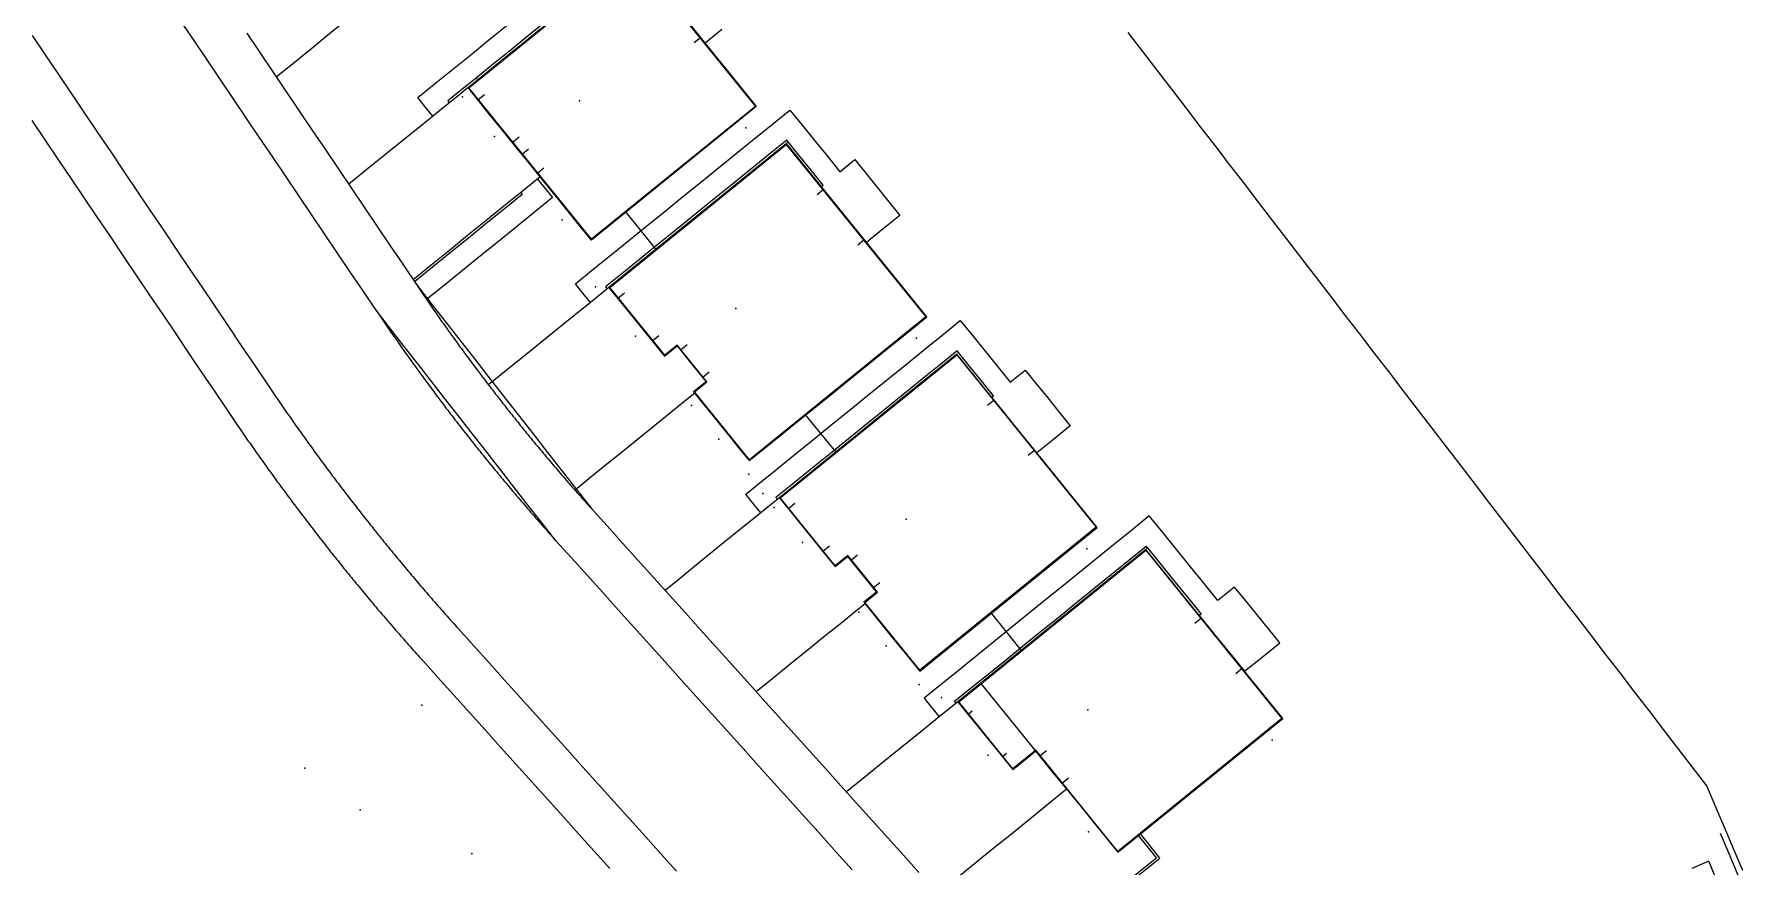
# Model space of a CAD drawing. Header units: metres. Extents: x 337936 to 338469, y 373266 to 374026.
# Drawn here: x 338060.9 to 338132.4, y 373599.6 to 373634.4 of the extents above; entities that cross this region are included whole.
import ezdxf

# ---------------------------------------------------------------- set-up
doc = ezdxf.new("R2010")
doc.units = ezdxf.units.M
for name, color, linetype in [('3D_LINES', 3, 'Continuous'), ('3D_Points', 1, 'Continuous'), ('PLOTS EXTERNAL LEVEL', 6, 'Continuous'), ('PLOTS FFL', 5, 'Continuous')]:
    doc.layers.add(name, color=color, linetype=linetype)

msp = doc.modelspace()

# ---------------------------------------------------------------- linework, layer by layer
at = {"layer": '3D_LINES'}
for points in [[(338071.041, 373632.631, 33.725), (338071.784, 373633.233, 33.724), (338072.527, 373633.834, 33.724), (338073.27, 373634.436, 33.724), (338074.013, 373635.038, 33.724), (338074.756, 373635.64, 33.724), (338075.499, 373636.242, 33.724), (338076.242, 373636.843, 33.705), (338076.985, 373637.445, 33.738)], [(338095.138, 373599.458, 33.497), (338094.486, 373600.182, 33.499), (338093.833, 373600.907, 33.501), (338093.181, 373601.632, 33.504), (338092.528, 373602.357, 33.506), (338091.876, 373603.081, 33.508), (338091.223, 373603.806, 33.51), (338090.571, 373604.531, 33.516), (338089.918, 373605.256, 33.55), (338089.266, 373605.98, 33.557), (338088.613, 373606.705, 33.556), (338087.96, 373607.43, 33.555), (338087.308, 373608.154, 33.553), (338086.655, 373608.879, 33.546), (338086.003, 373609.604, 33.539), (338085.35, 373610.329, 33.535), (338084.698, 373611.053, 33.533), (338084.045, 373611.778, 33.493), (338083.393, 373612.503, 33.493), (338082.74, 373613.227, 33.492), (338082.164, 373613.965, 33.493), (338081.587, 373614.703, 33.493), (338081.011, 373615.441, 33.493), (338080.434, 373616.179, 33.49), (338079.858, 373616.917, 33.495), (338079.281, 373617.655, 33.511), (338078.705, 373618.392, 33.527), (338078.128, 373619.13, 33.541), (338077.552, 373619.868, 33.555), (338076.975, 373620.606, 33.563), (338076.399, 373621.344, 33.564), (338075.822, 373622.082, 33.575), (338075.246, 373622.82, 33.587), (338074.7, 373623.629, 33.6), (338074.154, 373624.438, 33.613), (338073.608, 373625.248, 33.626), (338073.062, 373626.057, 33.639), (338072.516, 373626.867, 33.651), (338071.97, 373627.676, 33.664), (338071.424, 373628.486, 33.677), (338070.878, 373629.295, 33.69), (338070.332, 373630.105, 33.702), (338069.786, 373630.914, 33.715), (338069.24, 373631.724, 33.728), (338068.694, 373632.533, 33.737), (338068.148, 373633.343, 33.746), (338067.602, 373634.152, 33.754), (338067.056, 373634.962, 33.763)], [(338077.587, 373630.981, 33.672), (338077.273, 373631.369, 33.672), (338076.958, 373631.758, 33.672), (338077.721, 373632.375, 33.672), (338078.483, 373632.993, 33.672), (338079.246, 373633.611, 33.672), (338080.009, 373634.229, 33.672), (338080.772, 373634.846, 33.672)], [(338082.324, 373634.945, 33.674), (338081.593, 373634.353, 33.674), (338080.863, 373633.762, 33.675), (338080.132, 373633.17, 33.675), (338079.401, 373632.578, 33.675), (338078.812, 373632.101, 33.676), (338078.224, 373631.625, 33.676), (338078.287, 373631.547, 33.676)], [(338088.258, 373634.93, 33.673), (338088.831, 373634.222, 33.673), (338089.405, 373633.514, 33.673), (338089.978, 373632.806, 33.673), (338090.552, 373632.097, 33.673), (338091.125, 373631.389, 33.673)], [(338060.831, 373634.355, 33.794), (338061.378, 373633.543, 33.785), (338061.926, 373632.732, 33.777), (338062.473, 373631.92, 33.768), (338063.021, 373631.108, 33.756), (338063.569, 373630.297, 33.743), (338064.116, 373629.485, 33.73), (338064.664, 373628.673, 33.717), (338065.211, 373627.861, 33.704), (338065.759, 373627.05, 33.691), (338066.306, 373626.238, 33.679), (338066.854, 373625.426, 33.666), (338067.401, 373624.614, 33.653), (338067.949, 373623.803, 33.64), (338068.496, 373622.991, 33.627), (338069.044, 373622.179, 33.615), (338069.591, 373621.367, 33.602), (338070.139, 373620.556, 33.589), (338070.686, 373619.744, 33.576), (338070.742, 373619.661, 33.575), (338070.798, 373619.579, 33.574), (338070.854, 373619.496, 33.572), (338070.91, 373619.414, 33.571), (338070.966, 373619.332, 33.57), (338071.022, 373619.25, 33.568), (338071.078, 373619.167, 33.567), (338071.135, 373619.085, 33.566), (338071.191, 373619.003, 33.564), (338071.248, 373618.921, 33.563), (338071.304, 373618.839, 33.562), (338071.361, 373618.757, 33.561), (338071.418, 373618.675, 33.559), (338071.475, 373618.594, 33.558), (338071.532, 373618.512, 33.557), (338071.589, 373618.43, 33.555), (338071.646, 373618.349, 33.554), (338071.703, 373618.267, 33.553), (338071.761, 373618.186, 33.551), (338071.818, 373618.104, 33.55), (338071.876, 373618.023, 33.549), (338071.933, 373617.942, 33.548), (338071.991, 373617.861, 33.546), (338072.049, 373617.779, 33.545), (338072.106, 373617.698, 33.544), (338072.164, 373617.617, 33.542), (338072.222, 373617.536, 33.541), (338072.281, 373617.455, 33.54), (338072.339, 373617.375, 33.538), (338072.397, 373617.294, 33.537), (338072.455, 373617.213, 33.536), (338072.514, 373617.132, 33.535), (338072.572, 373617.052, 33.533), (338072.631, 373616.971, 33.532), (338072.69, 373616.891, 33.531), (338072.749, 373616.81, 33.529), (338072.808, 373616.73, 33.528), (338072.867, 373616.65, 33.527), (338072.926, 373616.57, 33.525), (338072.985, 373616.489, 33.524), (338073.044, 373616.409, 33.523), (338073.103, 373616.329, 33.522), (338073.163, 373616.249, 33.52), (338073.222, 373616.169, 33.519), (338073.282, 373616.09, 33.518), (338073.342, 373616.01, 33.516), (338073.401, 373615.93, 33.515), (338073.461, 373615.85, 33.514), (338073.521, 373615.771, 33.513), (338073.581, 373615.691, 33.511), (338073.641, 373615.612, 33.51), (338073.701, 373615.533, 33.509), (338073.762, 373615.453, 33.507), (338073.822, 373615.374, 33.506), (338073.882, 373615.295, 33.505), (338073.943, 373615.216, 33.504), (338074.004, 373615.137, 33.502), (338074.064, 373615.058, 33.501), (338074.125, 373614.979, 33.5), (338074.186, 373614.9, 33.498), (338074.247, 373614.821, 33.497), (338074.308, 373614.742, 33.496), (338074.369, 373614.664, 33.495), (338074.43, 373614.585, 33.493), (338074.492, 373614.507, 33.492), (338074.553, 373614.428, 33.491), (338074.614, 373614.35, 33.489), (338074.676, 373614.271, 33.488), (338074.738, 373614.193, 33.487), (338074.799, 373614.115, 33.487), (338074.861, 373614.037, 33.487), (338074.923, 373613.959, 33.487), (338074.985, 373613.881, 33.487), (338075.047, 373613.803, 33.487), (338075.109, 373613.725, 33.487), (338075.171, 373613.647, 33.487), (338075.234, 373613.569, 33.487), (338075.296, 373613.492, 33.485), (338075.358, 373613.414, 33.484), (338075.421, 373613.336, 33.482), (338075.484, 373613.259, 33.481), (338075.546, 373613.182, 33.479), (338075.609, 373613.104, 33.478), (338075.672, 373613.027, 33.476), (338075.735, 373612.95, 33.475), (338075.798, 373612.873, 33.473), (338075.861, 373612.796, 33.472), (338075.924, 373612.719, 33.47), (338075.988, 373612.642, 33.469), (338076.051, 373612.565, 33.467), (338076.114, 373612.488, 33.466), (338076.178, 373612.411, 33.464), (338076.242, 373612.335, 33.463), (338076.305, 373612.258, 33.461), (338076.369, 373612.182, 33.46), (338076.433, 373612.105, 33.458), (338076.497, 373612.029, 33.457), (338076.561, 373611.952, 33.455), (338076.625, 373611.876, 33.454), (338076.689, 373611.8, 33.452), (338076.754, 373611.724, 33.451), (338076.818, 373611.648, 33.449), (338076.882, 373611.572, 33.448), (338076.947, 373611.496, 33.446), (338077.011, 373611.42, 33.445), (338077.076, 373611.344, 33.443), (338077.141, 373611.269, 33.442), (338077.206, 373611.193, 33.44), (338077.271, 373611.118, 33.439), (338077.336, 373611.042, 33.437), (338077.401, 373610.967, 33.436), (338077.466, 373610.891, 33.434), (338077.531, 373610.816, 33.433), (338077.597, 373610.741, 33.431), (338077.662, 373610.666, 33.43), (338077.727, 373610.591, 33.428), (338077.793, 373610.516, 33.426), (338077.859, 373610.441, 33.425), (338077.924, 373610.366, 33.423), (338077.99, 373610.291, 33.421), (338078.056, 373610.216, 33.42), (338078.122, 373610.142, 33.418), (338078.188, 373610.067, 33.416), (338078.254, 373609.993, 33.416), (338078.321, 373609.918, 33.417), (338078.387, 373609.844, 33.417), (338078.453, 373609.77, 33.418), (338078.52, 373609.695, 33.418), (338078.586, 373609.621, 33.418), (338078.653, 373609.547, 33.418), (338079.305, 373608.823, 33.419), (338079.958, 373608.098, 33.434), (338080.61, 373607.373, 33.438), (338081.263, 373606.648, 33.445), (338081.916, 373605.924, 33.451), (338082.568, 373605.199, 33.458), (338083.221, 373604.474, 33.465), (338083.873, 373603.749, 33.468), (338084.526, 373603.025, 33.469), (338085.178, 373602.3, 33.446), (338085.831, 373601.575, 33.443), (338086.483, 373600.851, 33.441), (338087.136, 373600.126, 33.439), (338087.788, 373599.401, 33.437)], [(338069.806, 373634.461, 33.744), (338070.352, 373633.652, 33.735), (338070.898, 373632.842, 33.727), (338071.444, 373632.033, 33.718), (338071.99, 373631.223, 33.707), (338072.536, 373630.414, 33.694), (338073.082, 373629.604, 33.681), (338073.628, 373628.795, 33.668), (338074.174, 373627.985, 33.655), (338074.72, 373627.176, 33.643), (338075.266, 373626.366, 33.63), (338075.812, 373625.557, 33.617), (338076.358, 373624.747, 33.604), (338076.904, 373623.938, 33.592), (338077.514, 373623.157, 33.59), (338078.124, 373622.376, 33.585), (338078.735, 373621.595, 33.57), (338079.345, 373620.814, 33.554), (338079.955, 373620.033, 33.537), (338080.565, 373619.252, 33.521), (338081.175, 373618.471, 33.517), (338081.786, 373617.69, 33.52), (338082.396, 373616.909, 33.52), (338083.006, 373616.128, 33.52), (338083.616, 373615.347, 33.52), (338084.226, 373614.566, 33.519), (338084.879, 373613.841, 33.52), (338085.532, 373613.116, 33.52), (338086.184, 373612.392, 33.543), (338086.837, 373611.667, 33.571), (338087.489, 373610.942, 33.572), (338088.142, 373610.217, 33.578), (338088.794, 373609.493, 33.584), (338089.447, 373608.768, 33.587), (338090.099, 373608.043, 33.588), (338090.752, 373607.319, 33.588), (338091.404, 373606.594, 33.589), (338092.057, 373605.869, 33.567), (338092.709, 373605.144, 33.536), (338093.362, 373604.42, 33.534), (338094.015, 373603.695, 33.532), (338094.667, 373602.97, 33.53), (338095.32, 373602.245, 33.527), (338095.972, 373601.521, 33.525), (338096.625, 373600.796, 33.523), (338097.277, 373600.071, 33.513), (338097.93, 373599.347, 33.495)], [(338084.226, 373625.802, 33.597), (338083.776, 373626.358, 33.597), (338083.326, 373626.914, 33.597), (338082.761, 373627.61, 33.613), (338082.197, 373628.307, 33.628), (338081.633, 373629.004, 33.643), (338081.069, 373629.7, 33.659), (338080.505, 373630.397, 33.674), (338080.024, 373630.99, 33.675), (338079.544, 373631.583, 33.675), (338079.064, 373632.176, 33.676), (338079.83, 373632.797, 33.673), (338080.597, 373633.418, 33.673), (338081.364, 373634.039, 33.673), (338082.13, 373634.66, 33.673)], [(338089.68, 373634.603, 33.672), (338088.981, 373634.037, 33.672), (338088.477, 373634.659, 33.672)], [(338088.795, 373634.266, 33.641), (338088.521, 373634.044, 33.637)], [(338132.396, 373599.428, 33.593), (338132.021, 373600.312, 33.589), (338131.645, 373601.197, 33.581), (338131.27, 373602.081, 33.575), (338130.895, 373602.966, 33.569), (338130.289, 373603.753, 33.564), (338129.684, 373604.541, 33.559), (338129.079, 373605.329, 33.554), (338128.474, 373606.117, 33.549), (338127.869, 373606.904, 33.544), (338127.263, 373607.692, 33.539), (338126.658, 373608.48, 33.534), (338126.053, 373609.268, 33.529), (338125.448, 373610.056, 33.524), (338124.843, 373610.843, 33.519), (338124.237, 373611.631, 33.514), (338123.632, 373612.419, 33.509), (338123.027, 373613.207, 33.504), (338122.422, 373613.994, 33.499), (338121.817, 373614.782, 33.494), (338121.211, 373615.57, 33.489), (338120.606, 373616.358, 33.484), (338120.001, 373617.146, 33.479), (338119.396, 373617.933, 33.474), (338118.79, 373618.721, 33.469), (338118.185, 373619.509, 33.482), (338117.58, 373620.297, 33.496), (338116.975, 373621.084, 33.51), (338116.37, 373621.872, 33.524), (338115.764, 373622.66, 33.531), (338115.159, 373623.448, 33.537), (338114.554, 373624.236, 33.544), (338113.949, 373625.023, 33.55), (338113.344, 373625.811, 33.557), (338112.738, 373626.599, 33.563), (338112.133, 373627.387, 33.57), (338111.528, 373628.175, 33.576), (338110.923, 373628.962, 33.581), (338110.318, 373629.75, 33.581), (338109.712, 373630.538, 33.581), (338109.107, 373631.326, 33.581), (338108.502, 373632.113, 33.581), (338107.897, 373632.901, 33.581), (338107.292, 373633.689, 33.581), (338106.686, 373634.477, 33.581)], [(338079.064, 373632.176, 33.676), (338078.735, 373631.91, 33.675), (338077.958, 373631.281, 33.675), (338077.181, 373630.652, 33.675), (338076.404, 373630.023, 33.675), (338075.627, 373629.393, 33.675), (338074.85, 373628.764, 33.675), (338074.073, 373628.135, 33.675)], [(338079.756, 373631.881, 33.68), (338079.482, 373631.66, 33.675)], [(338084.183, 373623.194, 33.598), (338083.868, 373623.582, 33.598), (338083.554, 373623.971, 33.598), (338084.302, 373624.577, 33.598), (338085.05, 373625.183, 33.598), (338085.798, 373625.788, 33.598), (338086.546, 373626.394, 33.598), (338087.295, 373627, 33.598), (338088.043, 373627.606, 33.598), (338088.791, 373628.212, 33.598), (338089.539, 373628.818, 33.598), (338090.287, 373629.424, 33.598), (338091.035, 373630.029, 33.598), (338091.784, 373630.635, 33.598), (338092.532, 373631.241, 33.598), (338093.054, 373630.596, 33.598), (338093.576, 373629.951, 33.598), (338094.099, 373629.306, 33.598), (338094.621, 373628.661, 33.598), (338095.243, 373629.164, 33.598), (338095.872, 373628.387, 33.598), (338096.501, 373627.61, 33.598), (338097.131, 373626.833, 33.598), (338096.431, 373626.267, 33.598), (338095.732, 373625.7, 33.598), (338095.26, 373626.283, 33.598), (338094.788, 373626.866, 33.598), (338094.316, 373627.449, 33.598), (338093.844, 373628.032, 33.598), (338093.922, 373628.095, 33.598), (338093.414, 373628.721, 33.598), (338092.906, 373629.348, 33.598), (338092.399, 373629.975, 33.598), (338091.641, 373629.362, 33.598), (338090.883, 373628.748, 33.598), (338090.125, 373628.134, 33.598), (338089.367, 373627.52, 33.598), (338088.609, 373626.907, 33.598), (338087.851, 373626.293, 33.598), (338087.093, 373625.679, 33.598), (338086.335, 373625.065, 33.598), (338085.578, 373624.452, 33.598), (338084.82, 373623.838, 33.598), (338084.883, 373623.76, 33.598)], [(338060.815, 373630.802, 33.382), (338061.363, 373629.99, 33.382), (338061.91, 373629.178, 33.382), (338062.458, 373628.366, 33.382), (338063.005, 373627.555, 33.382), (338063.553, 373626.743, 33.382), (338064.101, 373625.931, 33.382), (338064.648, 373625.119, 33.382), (338065.196, 373624.308, 33.382), (338065.743, 373623.496, 33.382), (338066.291, 373622.684, 33.382), (338066.838, 373621.873, 33.382), (338067.386, 373621.061, 33.382), (338067.933, 373620.249, 33.382), (338068.481, 373619.437, 33.382), (338069.028, 373618.626, 33.382), (338069.084, 373618.543, 33.382), (338069.14, 373618.461, 33.382), (338069.195, 373618.378, 33.382), (338069.251, 373618.296, 33.382), (338069.307, 373618.214, 33.382), (338069.364, 373618.132, 33.382), (338069.42, 373618.05, 33.382), (338069.476, 373617.968, 33.382), (338069.532, 373617.886, 33.382), (338069.589, 373617.804, 33.382), (338069.645, 373617.722, 33.382), (338069.702, 373617.64, 33.382), (338069.759, 373617.559, 33.382), (338069.815, 373617.477, 33.382), (338069.872, 373617.395, 33.382), (338069.929, 373617.314, 33.382), (338069.986, 373617.232, 33.382), (338070.043, 373617.151, 33.382), (338070.101, 373617.069, 33.382), (338070.158, 373616.988, 33.382), (338070.215, 373616.907, 33.382), (338070.273, 373616.826, 33.382), (338070.33, 373616.745, 33.382), (338070.388, 373616.663, 33.382), (338070.446, 373616.582, 33.382), (338070.504, 373616.502, 33.382), (338070.561, 373616.421, 33.382), (338070.619, 373616.34, 33.382), (338070.677, 373616.259, 33.382), (338070.736, 373616.178, 33.382), (338070.794, 373616.098, 33.382), (338070.852, 373616.017, 33.382), (338070.911, 373615.937, 33.382), (338070.969, 373615.856, 33.382), (338071.028, 373615.776, 33.382), (338071.086, 373615.695, 33.382), (338071.145, 373615.615, 33.382), (338071.204, 373615.535, 33.382), (338071.263, 373615.455, 33.382), (338071.322, 373615.375, 33.382), (338071.381, 373615.295, 33.382), (338071.44, 373615.215, 33.382), (338071.499, 373615.135, 33.382), (338071.559, 373615.055, 33.382), (338071.618, 373614.975, 33.382), (338071.677, 373614.895, 33.382), (338071.737, 373614.816, 33.382), (338071.797, 373614.736, 33.382), (338071.856, 373614.657, 33.382), (338071.916, 373614.577, 33.382), (338071.976, 373614.498, 33.382), (338072.036, 373614.418, 33.382), (338072.096, 373614.339, 33.382), (338072.156, 373614.26, 33.382), (338072.217, 373614.181, 33.382), (338072.277, 373614.102, 33.382), (338072.337, 373614.023, 33.382), (338072.398, 373613.944, 33.382), (338072.459, 373613.865, 33.382), (338072.519, 373613.786, 33.382), (338072.58, 373613.707, 33.382), (338072.641, 373613.629, 33.382), (338072.702, 373613.55, 33.382), (338072.763, 373613.471, 33.382), (338072.824, 373613.393, 33.382), (338072.885, 373613.314, 33.382), (338072.946, 373613.236, 33.382), (338073.007, 373613.158, 33.382), (338073.069, 373613.079, 33.382), (338073.13, 373613.001, 33.382), (338073.192, 373612.923, 33.382), (338073.254, 373612.845, 33.382), (338073.315, 373612.767, 33.382), (338073.377, 373612.689, 33.382), (338073.439, 373612.611, 33.382), (338073.501, 373612.533, 33.382), (338073.563, 373612.456, 33.382), (338073.625, 373612.378, 33.382), (338073.687, 373612.3, 33.382), (338073.75, 373612.223, 33.382), (338073.812, 373612.145, 33.382), (338073.875, 373612.068, 33.382), (338073.937, 373611.991, 33.382), (338074, 373611.913, 33.382), (338074.062, 373611.836, 33.382), (338074.125, 373611.759, 33.382), (338074.188, 373611.682, 33.382), (338074.251, 373611.605, 33.382), (338074.314, 373611.528, 33.382), (338074.377, 373611.451, 33.382), (338074.44, 373611.374, 33.382), (338074.504, 373611.298, 33.382), (338074.567, 373611.221, 33.382), (338074.63, 373611.144, 33.382), (338074.694, 373611.068, 33.382), (338074.758, 373610.991, 33.382), (338074.821, 373610.915, 33.382), (338074.885, 373610.838, 33.382), (338074.949, 373610.762, 33.382), (338075.013, 373610.686, 33.382), (338075.077, 373610.61, 33.382), (338075.141, 373610.534, 33.382), (338075.205, 373610.458, 33.382), (338075.269, 373610.382, 33.382), (338075.334, 373610.306, 33.382), (338075.398, 373610.23, 33.382), (338075.462, 373610.154, 33.382), (338075.527, 373610.079, 33.382), (338075.592, 373610.003, 33.382), (338075.656, 373609.928, 33.382), (338075.721, 373609.852, 33.382), (338075.786, 373609.777, 33.382), (338075.851, 373609.701, 33.382), (338075.916, 373609.626, 33.382), (338075.981, 373609.551, 33.382), (338076.046, 373609.476, 33.382), (338076.112, 373609.401, 33.382), (338076.177, 373609.326, 33.382), (338076.242, 373609.251, 33.382), (338076.308, 373609.176, 33.382), (338076.373, 373609.101, 33.382), (338076.439, 373609.026, 33.382), (338076.505, 373608.952, 33.382), (338076.571, 373608.877, 33.382), (338076.637, 373608.803, 33.382), (338076.703, 373608.728, 33.382), (338076.769, 373608.654, 33.382), (338076.835, 373608.579, 33.382), (338076.901, 373608.505, 33.382), (338076.967, 373608.431, 33.382), (338077.034, 373608.357, 33.382), (338077.1, 373608.283, 33.382), (338077.167, 373608.209, 33.382), (338077.819, 373607.484, 33.382), (338078.472, 373606.76, 33.382), (338079.124, 373606.035, 33.382), (338079.777, 373605.31, 33.382), (338080.429, 373604.585, 33.382), (338081.082, 373603.861, 33.382), (338081.734, 373603.136, 33.382), (338082.387, 373602.411, 33.382), (338083.039, 373601.686, 33.382), (338083.692, 373600.962, 33.382), (338084.345, 373600.237, 33.382), (338084.997, 373599.512, 33.382)], [(338081.197, 373630.102, 33.699), (338080.923, 373629.88, 33.683)], [(338088.5, 373619.451, 33.595), (338088.962, 373618.88, 33.595), (338089.425, 373618.309, 33.595), (338089.887, 373617.739, 33.595), (338090.358, 373617.156, 33.595), (338090.83, 373616.574, 33.596), (338091.577, 373617.179, 33.596), (338092.325, 373617.784, 33.596), (338093.072, 373618.389, 33.596), (338093.819, 373618.994, 33.596), (338094.566, 373619.599, 33.597), (338095.313, 373620.204, 33.597), (338096.06, 373620.809, 33.597), (338096.808, 373621.414, 33.597), (338097.555, 373622.019, 33.597), (338098.254, 373622.585, 33.597), (338097.667, 373623.31, 33.598), (338097.08, 373624.035, 33.598), (338096.493, 373624.76, 33.598), (338095.906, 373625.485, 33.598), (338095.319, 373626.21, 33.598), (338094.732, 373626.935, 33.598), (338094.145, 373627.66, 33.598), (338093.558, 373628.385, 33.598), (338092.971, 373629.11, 33.598), (338092.384, 373629.835, 33.598), (338091.642, 373629.233, 33.598), (338090.899, 373628.632, 33.598), (338090.157, 373628.031, 33.598), (338089.414, 373627.43, 33.598), (338088.672, 373626.829, 33.598), (338087.93, 373626.228, 33.598), (338087.187, 373625.626, 33.598), (338086.445, 373625.025, 33.598), (338085.702, 373624.424, 33.598), (338084.96, 373623.823, 33.598), (338085.438, 373623.233, 33.598), (338085.915, 373622.643, 33.598), (338086.393, 373622.053, 33.598), (338086.842, 373621.499, 33.598), (338087.29, 373620.945, 33.598), (338087.815, 373621.37, 33.598), (338088.42, 373620.623, 33.598), (338089.025, 373619.876, 33.598)], [(338081.597, 373629.608, 33.688), (338081.323, 373629.386, 33.672)], [(338082.085, 373628.446, 33.652), (338081.325, 373627.831, 33.632), (338080.565, 373627.216, 33.631), (338079.806, 373626.601, 33.63), (338079.046, 373625.986, 33.627), (338078.287, 373625.371, 33.616), (338077.527, 373624.756, 33.603), (338076.768, 373624.14, 33.595)], [(338081.968, 373628.352, 33.645), (338082.597, 373627.575, 33.629), (338081.845, 373626.965, 33.615), (338081.093, 373626.356, 33.614), (338080.341, 373625.747, 33.613), (338079.588, 373625.138, 33.612), (338078.836, 373624.529, 33.609), (338078.084, 373623.92, 33.602), (338077.331, 373623.31, 33.589)], [(338082.241, 373628.814, 33.671), (338081.967, 373628.592, 33.655)], [(338081.269, 373627.785, 33.632), (338081.331, 373627.708, 33.631), (338080.58, 373627.099, 33.629), (338079.829, 373626.491, 33.628), (338079.078, 373625.882, 33.625), (338078.326, 373625.274, 33.616), (338077.575, 373624.666, 33.603), (338076.824, 373624.057, 33.593)], [(338093.942, 373627.911, 33.6), (338093.668, 373627.689, 33.605)], [(338085.662, 373626.965, 33.6), (338086.291, 373626.188, 33.6), (338086.92, 373625.41, 33.623)], [(338095.641, 373625.813, 33.6), (338095.367, 373625.591, 33.6)], [(338076.904, 373623.938, 33.592), (338076.96, 373623.856, 33.59), (338077.015, 373623.774, 33.59), (338077.071, 373623.692, 33.59), (338077.127, 373623.61, 33.59), (338077.183, 373623.528, 33.59), (338077.239, 373623.446, 33.59), (338077.295, 373623.364, 33.589), (338077.351, 373623.282, 33.589), (338077.407, 373623.2, 33.589), (338077.464, 373623.119, 33.589), (338077.52, 373623.037, 33.589), (338077.577, 373622.956, 33.589), (338077.633, 373622.874, 33.589), (338077.69, 373622.793, 33.589), (338077.747, 373622.712, 33.589), (338077.804, 373622.631, 33.589), (338077.861, 373622.549, 33.589), (338077.918, 373622.468, 33.588), (338077.975, 373622.387, 33.586), (338078.032, 373622.306, 33.585), (338078.09, 373622.225, 33.583), (338078.147, 373622.145, 33.582), (338078.205, 373622.064, 33.58), (338078.263, 373621.983, 33.579), (338078.32, 373621.903, 33.577), (338078.378, 373621.822, 33.576), (338078.436, 373621.741, 33.574), (338078.494, 373621.661, 33.573), (338078.553, 373621.581, 33.571), (338078.611, 373621.5, 33.57), (338078.669, 373621.42, 33.568), (338078.728, 373621.34, 33.566), (338078.786, 373621.26, 33.565), (338078.845, 373621.18, 33.563), (338078.904, 373621.1, 33.562), (338078.962, 373621.02, 33.56), (338079.021, 373620.94, 33.559), (338079.08, 373620.861, 33.557), (338079.139, 373620.781, 33.556), (338079.199, 373620.701, 33.554), (338079.258, 373620.622, 33.552), (338079.317, 373620.542, 33.551), (338079.377, 373620.463, 33.549), (338079.436, 373620.384, 33.547), (338079.496, 373620.304, 33.546), (338079.556, 373620.225, 33.544), (338079.615, 373620.146, 33.542), (338079.675, 373620.067, 33.541), (338079.735, 373619.988, 33.539), (338079.795, 373619.909, 33.537), (338079.856, 373619.83, 33.536), (338079.916, 373619.752, 33.534), (338079.976, 373619.673, 33.532), (338080.037, 373619.594, 33.531), (338080.097, 373619.516, 33.529), (338080.158, 373619.437, 33.527), (338080.219, 373619.359, 33.526), (338080.28, 373619.28, 33.524), (338080.341, 373619.202, 33.522), (338080.402, 373619.124, 33.521), (338080.463, 373619.046, 33.519), (338080.524, 373618.968, 33.517), (338080.585, 373618.89, 33.516), (338080.647, 373618.812, 33.514), (338080.708, 373618.734, 33.512), (338080.77, 373618.656, 33.513), (338080.831, 373618.579, 33.513), (338080.893, 373618.501, 33.513), (338080.955, 373618.423, 33.514), (338081.017, 373618.346, 33.514), (338081.079, 373618.268, 33.514), (338081.141, 373618.191, 33.514), (338081.203, 373618.114, 33.515), (338081.265, 373618.037, 33.515), (338081.328, 373617.96, 33.515), (338081.39, 373617.883, 33.516), (338081.453, 373617.806, 33.516), (338081.516, 373617.729, 33.517), (338081.578, 373617.652, 33.517), (338081.641, 373617.575, 33.517), (338081.704, 373617.498, 33.518), (338081.767, 373617.422, 33.518), (338081.83, 373617.345, 33.518), (338081.893, 373617.269, 33.518), (338081.957, 373617.192, 33.518), (338082.02, 373617.116, 33.518), (338082.083, 373617.04, 33.518), (338082.147, 373616.964, 33.518), (338082.211, 373616.888, 33.518), (338082.274, 373616.811, 33.518), (338082.338, 373616.736, 33.518), (338082.402, 373616.66, 33.518), (338082.466, 373616.584, 33.518), (338082.53, 373616.508, 33.518), (338082.594, 373616.432, 33.518), (338082.658, 373616.357, 33.518), (338082.723, 373616.281, 33.518), (338082.787, 373616.206, 33.518), (338082.852, 373616.131, 33.518), (338082.916, 373616.055, 33.518), (338082.981, 373615.98, 33.518), (338083.046, 373615.905, 33.518), (338083.111, 373615.83, 33.518), (338083.176, 373615.755, 33.518), (338083.241, 373615.68, 33.518), (338083.306, 373615.605, 33.518), (338083.371, 373615.531, 33.519), (338083.436, 373615.456, 33.519), (338083.502, 373615.381, 33.519), (338083.567, 373615.307, 33.519), (338083.633, 373615.232, 33.519), (338083.698, 373615.158, 33.519), (338083.764, 373615.084, 33.519), (338083.83, 373615.009, 33.519), (338083.896, 373614.935, 33.519), (338083.962, 373614.861, 33.519), (338084.028, 373614.787, 33.519), (338084.094, 373614.713, 33.519), (338084.16, 373614.639, 33.519), (338084.226, 373614.566, 33.519)], [(338084.96, 373623.823, 33.598), (338084.632, 373623.557, 33.598), (338083.959, 373623.012, 33.598), (338083.286, 373622.467, 33.598), (338082.613, 373621.923, 33.598), (338081.941, 373621.378, 33.598), (338081.268, 373620.833, 33.598), (338080.595, 373620.288, 33.598), (338079.922, 373619.743, 33.598)], [(338085.611, 373623.579, 33.629), (338085.337, 373623.357, 33.616)], [(338075.246, 373622.82, 33.587), (338075.302, 373622.737, 33.586), (338075.358, 373622.654, 33.585), (338075.414, 373622.571, 33.584), (338075.47, 373622.489, 33.582), (338075.526, 373622.406, 33.581), (338075.583, 373622.324, 33.58), (338075.639, 373622.242, 33.578), (338075.696, 373622.159, 33.577), (338075.752, 373622.077, 33.576), (338075.809, 373621.995, 33.574), (338075.866, 373621.913, 33.573), (338075.923, 373621.831, 33.572), (338075.98, 373621.749, 33.57), (338076.037, 373621.667, 33.569), (338076.094, 373621.585, 33.568), (338076.151, 373621.503, 33.567), (338076.209, 373621.422, 33.565), (338076.266, 373621.34, 33.564), (338076.324, 373621.258, 33.563), (338076.382, 373621.177, 33.562), (338076.439, 373621.095, 33.562), (338076.497, 373621.014, 33.562), (338076.555, 373620.933, 33.562), (338076.613, 373620.851, 33.562), (338076.671, 373620.77, 33.562), (338076.73, 373620.689, 33.562), (338076.788, 373620.608, 33.561), (338076.846, 373620.527, 33.561), (338076.905, 373620.446, 33.561), (338076.963, 373620.365, 33.561), (338077.022, 373620.284, 33.561), (338077.081, 373620.204, 33.561), (338077.14, 373620.123, 33.561), (338077.199, 373620.043, 33.56), (338077.258, 373619.962, 33.559), (338077.317, 373619.882, 33.557), (338077.376, 373619.801, 33.556), (338077.436, 373619.721, 33.554), (338077.495, 373619.641, 33.552), (338077.555, 373619.56, 33.551), (338077.614, 373619.48, 33.549), (338077.674, 373619.4, 33.548), (338077.734, 373619.32, 33.546), (338077.794, 373619.24, 33.545), (338077.854, 373619.161, 33.543), (338077.914, 373619.081, 33.542), (338077.974, 373619.001, 33.54), (338078.034, 373618.922, 33.539), (338078.094, 373618.842, 33.537), (338078.155, 373618.762, 33.536), (338078.215, 373618.683, 33.534), (338078.276, 373618.604, 33.533), (338078.337, 373618.524, 33.531), (338078.397, 373618.445, 33.53), (338078.458, 373618.366, 33.528), (338078.519, 373618.287, 33.527), (338078.58, 373618.208, 33.525), (338078.642, 373618.129, 33.524), (338078.703, 373618.05, 33.522), (338078.764, 373617.971, 33.52), (338078.826, 373617.893, 33.519), (338078.887, 373617.814, 33.517), (338078.949, 373617.735, 33.515), (338079.01, 373617.657, 33.514), (338079.072, 373617.578, 33.512), (338079.134, 373617.5, 33.51), (338079.196, 373617.422, 33.509), (338079.258, 373617.344, 33.507), (338079.32, 373617.265, 33.505), (338079.383, 373617.187, 33.504), (338079.445, 373617.109, 33.502), (338079.507, 373617.031, 33.5), (338079.57, 373616.954, 33.499), (338079.632, 373616.876, 33.497), (338079.695, 373616.798, 33.495), (338079.758, 373616.72, 33.494), (338079.821, 373616.643, 33.492), (338079.884, 373616.565, 33.49), (338079.947, 373616.488, 33.489), (338080.01, 373616.41, 33.487), (338080.073, 373616.333, 33.486), (338080.136, 373616.256, 33.487), (338080.2, 373616.179, 33.487), (338080.263, 373616.102, 33.487), (338080.327, 373616.025, 33.488), (338080.39, 373615.948, 33.488), (338080.454, 373615.871, 33.489), (338080.518, 373615.794, 33.489), (338080.582, 373615.717, 33.489), (338080.646, 373615.641, 33.49), (338080.71, 373615.564, 33.49), (338080.774, 373615.488, 33.49), (338080.839, 373615.411, 33.491), (338080.903, 373615.335, 33.491), (338080.967, 373615.259, 33.491), (338081.032, 373615.182, 33.491), (338081.096, 373615.106, 33.491), (338081.161, 373615.03, 33.491), (338081.226, 373614.954, 33.491), (338081.291, 373614.878, 33.491), (338081.356, 373614.803, 33.491), (338081.421, 373614.727, 33.491), (338081.486, 373614.651, 33.491), (338081.551, 373614.576, 33.491), (338081.617, 373614.5, 33.491), (338081.682, 373614.425, 33.491), (338081.748, 373614.349, 33.491), (338081.813, 373614.274, 33.491), (338081.879, 373614.199, 33.492), (338081.944, 373614.123, 33.492), (338082.01, 373614.048, 33.492), (338082.076, 373613.973, 33.492), (338082.142, 373613.898, 33.492), (338082.208, 373613.824, 33.492), (338082.275, 373613.749, 33.492), (338082.341, 373613.674, 33.492), (338082.407, 373613.599, 33.492), (338082.474, 373613.525, 33.492), (338082.54, 373613.45, 33.492), (338082.607, 373613.376, 33.492), (338082.673, 373613.302, 33.492), (338082.74, 373613.227, 33.492)], [(338091.312, 373614.391, 33.67), (338090.997, 373614.779, 33.67), (338090.682, 373615.168, 33.67), (338091.131, 373615.531, 33.67), (338091.907, 373616.159, 33.667), (338092.682, 373616.787, 33.664), (338093.457, 373617.415, 33.661), (338094.233, 373618.043, 33.659), (338095.008, 373618.671, 33.656), (338095.783, 373619.298, 33.653), (338096.559, 373619.926, 33.65), (338097.334, 373620.554, 33.647), (338098.11, 373621.182, 33.644), (338098.885, 373621.81, 33.642), (338099.66, 373622.438, 33.639), (338100.183, 373621.793, 33.636), (338100.705, 373621.148, 33.634), (338101.227, 373620.503, 33.632), (338101.75, 373619.858, 33.629), (338102.371, 373620.361, 33.627), (338102.843, 373619.778, 33.625), (338103.315, 373619.196, 33.623), (338103.787, 373618.613, 33.621), (338104.259, 373618.03, 33.619), (338103.56, 373617.463, 33.616), (338102.861, 373616.897, 33.613), (338102.231, 373617.674, 33.611), (338101.602, 373618.451, 33.608), (338100.973, 373619.229, 33.605), (338101.05, 373619.291, 33.605), (338100.543, 373619.918, 33.602), (338100.035, 373620.545, 33.6), (338099.527, 373621.172, 33.598), (338098.769, 373620.558, 33.606), (338098.012, 373619.945, 33.613), (338097.254, 373619.331, 33.621), (338096.496, 373618.717, 33.629), (338095.738, 373618.103, 33.637), (338094.98, 373617.49, 33.645), (338094.222, 373616.876, 33.653), (338093.464, 373616.262, 33.661), (338092.706, 373615.648, 33.668), (338091.948, 373615.035, 33.676), (338092.011, 373614.957, 33.677)], [(338087.052, 373621.8, 33.629), (338086.778, 373621.578, 33.616)], [(338088.23, 373621.417, 33.655), (338087.956, 373621.195, 33.641)], [(338095.629, 373610.648, 33.673), (338096.257, 373609.872, 33.673), (338096.885, 373609.096, 33.673), (338097.422, 373608.433, 33.666), (338097.959, 373607.77, 33.66), (338098.706, 373608.375, 33.653), (338099.453, 373608.98, 33.646), (338100.2, 373609.586, 33.639), (338100.948, 373610.191, 33.632), (338101.695, 373610.796, 33.625), (338102.442, 373611.401, 33.618), (338103.189, 373612.006, 33.611), (338103.936, 373612.611, 33.604), (338104.683, 373613.216, 33.597), (338105.383, 373613.782, 33.597), (338104.796, 373614.507, 33.598), (338104.209, 373615.232, 33.598), (338103.622, 373615.957, 33.598), (338103.035, 373616.682, 33.598), (338102.448, 373617.407, 33.598), (338101.861, 373618.132, 33.598), (338101.274, 373618.857, 33.598), (338100.687, 373619.582, 33.598), (338100.1, 373620.307, 33.598), (338099.513, 373621.032, 33.598), (338098.77, 373620.43, 33.606), (338098.028, 373619.829, 33.614), (338097.285, 373619.228, 33.622), (338096.543, 373618.627, 33.63), (338095.801, 373618.026, 33.638), (338095.058, 373617.424, 33.645), (338094.316, 373616.823, 33.653), (338093.573, 373616.222, 33.661), (338092.831, 373615.621, 33.669), (338092.089, 373615.02, 33.677), (338092.523, 373614.483, 33.676), (338092.957, 373613.947, 33.675), (338093.392, 373613.41, 33.673), (338093.905, 373612.776, 33.673), (338094.419, 373612.142, 33.673), (338094.943, 373612.567, 33.673), (338095.548, 373611.82, 33.673), (338096.153, 373611.073, 33.673)], [(338089.157, 373620.272, 33.655), (338088.883, 373620.051, 33.641)], [(338088.547, 373619.393, 33.598), (338088.219, 373619.127, 33.598), (338087.55, 373618.586, 33.598), (338086.882, 373618.045, 33.598), (338086.213, 373617.503, 33.598), (338085.545, 373616.962, 33.598), (338084.876, 373616.421, 33.598), (338084.208, 373615.879, 33.598), (338083.54, 373615.338, 33.598)], [(338101.07, 373619.108, 33.594), (338100.797, 373618.886, 33.607)], [(338093.188, 373618.483, 33.6), (338093.817, 373617.706, 33.643), (338094.446, 373616.929, 33.681)], [(338102.77, 373617.009, 33.584), (338102.496, 373616.788, 33.597)], [(338092.089, 373615.02, 33.677), (338091.76, 373614.754, 33.676), (338091.018, 373614.153, 33.676), (338090.275, 373613.551, 33.676), (338089.533, 373612.95, 33.676), (338088.79, 373612.349, 33.676), (338088.048, 373611.748, 33.676), (338087.305, 373611.146, 33.676)], [(338092.739, 373614.776, 33.704), (338092.465, 373614.554, 33.691)], [(338099.48, 373606.429, 33.528), (338099.417, 373606.507, 33.528), (338100.146, 373607.097, 33.528), (338100.874, 373607.687, 33.528), (338101.603, 373608.277, 33.528), (338102.332, 373608.867, 33.528), (338103.061, 373609.458, 33.528), (338103.789, 373610.048, 33.528), (338104.518, 373610.638, 33.528), (338105.247, 373611.228, 33.528), (338105.976, 373611.818, 33.528), (338106.704, 373612.408, 33.528), (338107.433, 373612.998, 33.528), (338108.009, 373612.288, 33.529), (338108.584, 373611.577, 33.529), (338109.159, 373610.867, 33.53), (338109.735, 373610.156, 33.531), (338109.657, 373610.093, 33.531), (338110.286, 373609.316, 33.532), (338110.916, 373608.539, 33.532), (338111.545, 373607.762, 33.533), (338112.283, 373608.359, 33.534), (338113.021, 373608.957, 33.535), (338112.549, 373609.54, 33.535), (338112.077, 373610.122, 33.536), (338111.605, 373610.705, 33.536), (338111.133, 373611.288, 33.537), (338110.434, 373610.722, 33.537), (338109.861, 373611.431, 33.538), (338109.287, 373612.139, 33.539), (338108.713, 373612.847, 33.539), (338108.14, 373613.556, 33.54), (338107.566, 373614.264, 33.541), (338106.819, 373613.659, 33.542), (338106.072, 373613.054, 33.542), (338105.325, 373612.449, 33.543), (338104.577, 373611.844, 33.544), (338103.83, 373611.239, 33.544), (338103.083, 373610.634, 33.545), (338102.336, 373610.029, 33.546), (338101.589, 373609.424, 33.547), (338100.841, 373608.819, 33.547), (338100.094, 373608.213, 33.548), (338099.347, 373607.608, 33.549), (338098.6, 373607.003, 33.549), (338098.151, 373606.64, 33.549), (338098.78, 373605.863, 33.549)], [(338094.18, 373612.996, 33.704), (338093.906, 373612.775, 33.691)], [(338095.359, 373612.614, 33.73), (338095.085, 373612.392, 33.716)], [(338099.558, 373606.492, 33.529), (338100.091, 373605.833, 33.529), (338100.625, 373605.174, 33.529), (338101.159, 373604.515, 33.529), (338101.508, 373604.084, 33.522), (338101.857, 373603.652, 33.515), (338102.338, 373604.042, 33.508), (338102.819, 373604.431, 33.5), (338103.324, 373603.807, 33.49), (338103.83, 373603.183, 33.48), (338104.335, 373602.559, 33.47), (338104.84, 373601.935, 33.461), (338105.346, 373601.311, 33.451), (338105.797, 373600.754, 33.451), (338106.248, 373600.197, 33.45), (338107.022, 373600.824, 33.45), (338107.797, 373601.452, 33.45), (338108.572, 373602.079, 33.45), (338109.346, 373602.706, 33.45), (338110.121, 373603.334, 33.449), (338110.896, 373603.961, 33.449), (338111.67, 373604.588, 33.449), (338112.445, 373605.215, 33.449), (338113.147, 373605.784, 33.456), (338112.574, 373606.491, 33.463), (338112.001, 373607.199, 33.47), (338111.428, 373607.906, 33.478), (338110.855, 373608.613, 33.485), (338110.283, 373609.321, 33.492), (338109.71, 373610.028, 33.499), (338109.137, 373610.736, 33.506), (338108.564, 373611.443, 33.514), (338107.991, 373612.15, 33.521), (338107.418, 373612.858, 33.528)], [(338096.286, 373611.469, 33.73), (338096.012, 373611.247, 33.716)], [(338095.676, 373610.59, 33.673), (338095.348, 373610.324, 33.671), (338094.644, 373609.754, 33.671), (338093.94, 373609.184, 33.671), (338093.236, 373608.614, 33.671), (338092.532, 373608.044, 33.671), (338091.828, 373607.474, 33.671), (338091.125, 373606.905, 33.671)], [(338100.951, 373610.194, 33.6), (338101.581, 373609.417, 33.559), (338102.21, 373608.64, 33.582)], [(338109.748, 373609.98, 33.503), (338109.474, 373609.758, 33.497)], [(338111.454, 373607.874, 33.488), (338111.18, 373607.652, 33.48)], [(338104.123, 373602.82, 33.514), (338103.523, 373603.562, 33.537), (338102.922, 373604.304, 33.561), (338102.321, 373605.046, 33.581), (338101.721, 373605.787, 33.581), (338101.12, 373606.529, 33.58), (338100.519, 373607.271, 33.557)], [(338099.558, 373606.492, 33.539), (338098.78, 373605.863, 33.572), (338098.003, 373605.233, 33.573), (338097.226, 373604.604, 33.567), (338096.449, 373603.975, 33.554), (338095.672, 373603.346, 33.542), (338094.895, 373602.716, 33.529)], [(338100.154, 373606.098, 33.547), (338099.987, 373605.962, 33.539)], [(338101.595, 373604.318, 33.54), (338101.428, 373604.183, 33.532)], [(338103.265, 373604.441, 33.572), (338102.991, 373604.219, 33.558)], [(338104.192, 373603.296, 33.536), (338103.918, 373603.074, 33.522)], [(338098.715, 373598.475, 33.474), (338099.485, 373599.099, 33.474), (338100.255, 373599.722, 33.475), (338101.025, 373600.346, 33.476), (338101.796, 373600.97, 33.477), (338102.566, 373601.594, 33.478), (338103.336, 373602.217, 33.479), (338104.106, 373602.841, 33.515)], [(338110.365, 373590.091, 33.733), (338110.072, 373590.782, 33.715), (338109.779, 373591.472, 33.697), (338109.212, 373592.172, 33.679), (338108.646, 373592.872, 33.661), (338108.079, 373593.571, 33.636), (338107.512, 373594.271, 33.612), (338106.946, 373594.971, 33.587), (338106.379, 373595.671, 33.562), (338105.812, 373596.37, 33.537), (338105.886, 373597.073, 33.529), (338105.96, 373597.777, 33.521), (338106.034, 373598.48, 33.513), (338106.646, 373598.975, 33.502), (338107.257, 373599.471, 33.494), (338107.869, 373599.966, 33.491), (338107.491, 373600.432, 33.48), (338107.114, 373600.898, 33.469)], [(338110.108, 373590.954, 33.71), (338109.865, 373591.524, 33.695), (338109.301, 373592.221, 33.678), (338108.737, 373592.918, 33.66), (338108.173, 373593.614, 33.638), (338107.609, 373594.311, 33.614), (338107.045, 373595.008, 33.589), (338106.48, 373595.704, 33.564), (338105.916, 373596.401, 33.539), (338105.987, 373597.077, 33.532), (338106.058, 373597.753, 33.524), (338106.129, 373598.428, 33.516), (338106.756, 373598.936, 33.503), (338107.383, 373599.443, 33.495), (338108.01, 373599.951, 33.492), (338107.601, 373600.456, 33.481), (338107.192, 373600.961, 33.469)], [(338131.445, 373600.995, 33.583), (338131.818, 373600.116, 33.59), (338132.192, 373599.237, 33.594)], [(338131.341, 373598.938, 33.597), (338130.969, 373599.815, 33.592), (338130.259, 373599.514, 33.595)]]:
    msp.add_polyline3d(points, dxfattribs=at)
at = {"layer": '3D_Points'}
for p in [(338079.415, 373632.561, 33.675), (338078.829, 373631.795, 33.675), (338083.73, 373631.631, 33.825), (338090.692, 373630.494, 33.6), (338080.176, 373630.131, 33.675), (338092.434, 373629.895, 33.6), (338082.997, 373626.648, 33.6), (338084.399, 373623.844, 33.6), (338090.263, 373622.934, 33.75), (338086.065, 373621.787, 33.6), (338097.82, 373621.691, 33.6), (338099.563, 373621.092, 33.6), (338088.418, 373618.882, 33.6), (338089.559, 373617.473, 33.6), (338090.809, 373616.013, 33.6), (338091.398, 373615.202, 33.675), (338091.868, 373614.621, 33.675), (338097.39, 373614.131, 33.825), (338093.064, 373613.145, 33.675), (338104.949, 373612.888, 33.6), (338107.469, 373612.918, 33.525), (338095.416, 373610.239, 33.675), (338096.557, 373608.831, 33.675), (338097.937, 373607.21, 33.6), (338077.136, 373606.348, 33.375), (338098.866, 373606.674, 33.525), (338104.997, 373606.152, 33.675), (338112.711, 373604.887, 33.45), (338100.83, 373604.249, 33.525), (338072.241, 373603.705, 33.375), (338074.556, 373601.972, 33.375), (338105.017, 373601.045, 33.45), (338079.222, 373600.143, 33.375)]:
    msp.add_point(p, dxfattribs=at)
at = {"layer": 'PLOTS EXTERNAL LEVEL'}
for points in [[(338084.226, 373625.802, 33.825), (338079.064, 373632.176, 33.825), (338085.963, 373637.763, 33.825), (338091.125, 373631.389, 33.825), (338084.226, 373625.802, 33.825)], [(338088.5, 373619.451, 33.75), (338090.83, 373616.574, 33.75), (338098.254, 373622.585, 33.75), (338092.384, 373629.835, 33.75), (338084.96, 373623.823, 33.75), (338087.29, 373620.945, 33.75), (338087.815, 373621.37, 33.75), (338089.025, 373619.876, 33.75), (338088.5, 373619.451, 33.75)], [(338095.629, 373610.648, 33.825), (338097.959, 373607.77, 33.825), (338105.383, 373613.782, 33.825), (338099.513, 373621.032, 33.825), (338092.089, 373615.02, 33.825), (338094.419, 373612.142, 33.825), (338094.943, 373612.567, 33.825), (338096.153, 373611.073, 33.825), (338095.629, 373610.648, 33.825)], [(338099.558, 373606.492, 33.675), (338101.857, 373603.652, 33.675), (338102.819, 373604.431, 33.675), (338106.248, 373600.197, 33.675), (338113.147, 373605.784, 33.675), (338107.418, 373612.858, 33.675), (338099.558, 373606.492, 33.675)]]:
    msp.add_polyline3d(points, dxfattribs=at)
at = {"layer": 'PLOTS FFL'}
for points in [[(338084.23, 373625.837, 33.825), (338079.099, 373632.173, 33.825), (338085.96, 373637.728, 33.825), (338091.09, 373631.393, 33.825), (338084.23, 373625.837, 33.825)], [(338088.535, 373619.447, 33.75), (338089.06, 373619.872, 33.75), (338087.818, 373621.405, 33.75), (338087.294, 373620.981, 33.75), (338084.995, 373623.819, 33.75), (338092.38, 373629.799, 33.75), (338098.219, 373622.589, 33.75), (338090.834, 373616.609, 33.75), (338088.535, 373619.447, 33.75)], [(338095.664, 373610.644, 33.825), (338096.188, 373611.069, 33.825), (338094.947, 373612.602, 33.825), (338094.422, 373612.177, 33.825), (338092.124, 373615.016, 33.825), (338099.509, 373620.996, 33.825), (338105.348, 373613.786, 33.825), (338097.963, 373607.806, 33.825), (338095.664, 373610.644, 33.825)], [(338099.593, 373606.488, 33.675), (338107.415, 373612.823, 33.675), (338113.112, 373605.787, 33.675), (338106.251, 373600.232, 33.675), (338102.822, 373604.466, 33.675), (338101.861, 373603.688, 33.675), (338099.593, 373606.488, 33.675)]]:
    msp.add_polyline3d(points, dxfattribs=at)

doc.saveas('drawing.dxf')
